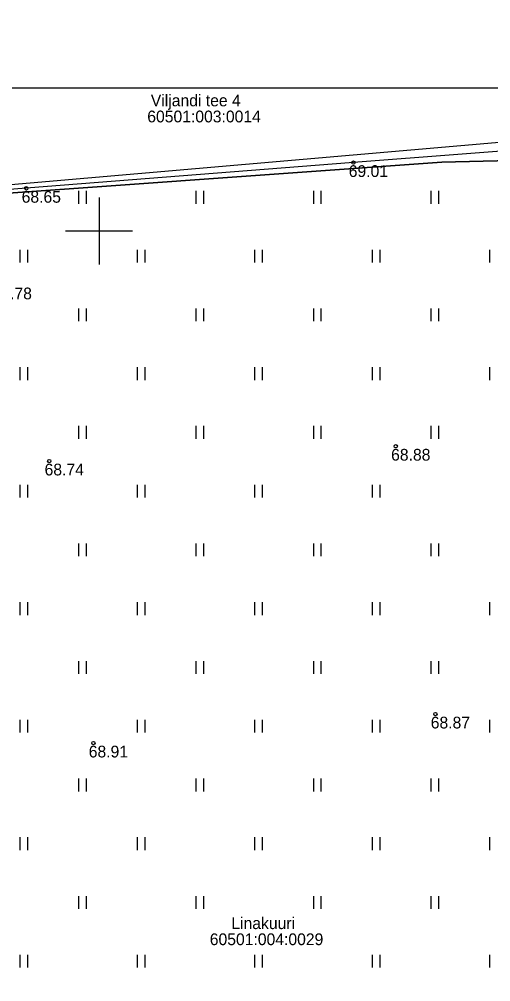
# Model space of a CAD drawing. Extents: x 635748 to 636239, y 6468720 to 6469065.
# Drawn here: x 635995.2 to 636023.3, y 6468905.3 to 6468962.6 of the extents above; entities that cross this region are included whole.
import ezdxf

# ---------------------------------------------------------------- set-up
doc = ezdxf.new("R2010")
doc.units = 0
for name, color, linetype in [('AED', 7, 'Continuous'), ('HALJASTUS', 7, 'Continuous'), ('KORGUS-EH2000', 7, 'Continuous'), ('MOOTPIIR', 7, 'Continuous'), ('PIIR', 7, 'Continuous'), ('VORK', 7, 'Continuous'), ('VORMISTUS', 7, 'Continuous')]:
    doc.layers.add(name, color=color, linetype=linetype)

msp = doc.modelspace()

# ---------------------------------------------------------------- linework, layer by layer
at = {"layer": 'AED'}
msp.add_lwpolyline([(636028.11, 6468955.075), (636015.157, 6468954.07), (635995.666, 6468952.538), (635979.458, 6468951.244)], dxfattribs=at)
at = {"layer": 'HALJASTUS'}
for p, q in [((635998.772, 6468952.381), (635998.772, 6468951.619)), ((635999.228, 6468952.381), (635999.228, 6468951.619)), ((636005.772, 6468952.381), (636005.772, 6468951.619)), ((636006.228, 6468952.381), (636006.228, 6468951.619)), ((636012.772, 6468952.381), (636012.772, 6468951.619)), ((636013.228, 6468952.381), (636013.228, 6468951.619)), ((636019.772, 6468952.381), (636019.772, 6468951.619)), ((636020.228, 6468952.381), (636020.228, 6468951.619)), ((635995.272, 6468948.881), (635995.272, 6468948.119)), ((635995.728, 6468948.881), (635995.728, 6468948.119)), ((636002.272, 6468948.881), (636002.272, 6468948.119)), ((636002.728, 6468948.881), (636002.728, 6468948.119)), ((636009.272, 6468948.881), (636009.272, 6468948.119)), ((636009.728, 6468948.881), (636009.728, 6468948.119)), ((636016.272, 6468948.881), (636016.272, 6468948.119)), ((636016.728, 6468948.881), (636016.728, 6468948.119)), ((636023.272, 6468948.881), (636023.272, 6468948.119)), ((635998.772, 6468945.381), (635998.772, 6468944.619)), ((635999.228, 6468945.381), (635999.228, 6468944.619)), ((636005.772, 6468945.381), (636005.772, 6468944.619)), ((636006.228, 6468945.381), (636006.228, 6468944.619)), ((636012.772, 6468945.381), (636012.772, 6468944.619)), ((636013.228, 6468945.381), (636013.228, 6468944.619)), ((636019.772, 6468945.381), (636019.772, 6468944.619)), ((636020.228, 6468945.381), (636020.228, 6468944.619)), ((635995.272, 6468941.881), (635995.272, 6468941.119)), ((635995.728, 6468941.881), (635995.728, 6468941.119)), ((636002.272, 6468941.881), (636002.272, 6468941.119)), ((636002.728, 6468941.881), (636002.728, 6468941.119)), ((636009.272, 6468941.881), (636009.272, 6468941.119)), ((636009.728, 6468941.881), (636009.728, 6468941.119)), ((636016.272, 6468941.881), (636016.272, 6468941.119)), ((636016.728, 6468941.881), (636016.728, 6468941.119)), ((636023.272, 6468941.881), (636023.272, 6468941.119)), ((635998.772, 6468938.381), (635998.772, 6468937.619)), ((635999.228, 6468938.381), (635999.228, 6468937.619)), ((636005.772, 6468938.381), (636005.772, 6468937.619)), ((636006.228, 6468938.381), (636006.228, 6468937.619)), ((636012.772, 6468938.381), (636012.772, 6468937.619)), ((636013.228, 6468938.381), (636013.228, 6468937.619)), ((636019.772, 6468938.381), (636019.772, 6468937.619)), ((636020.228, 6468938.381), (636020.228, 6468937.619)), ((635995.272, 6468934.881), (635995.272, 6468934.119)), ((635995.728, 6468934.881), (635995.728, 6468934.119)), ((636002.272, 6468934.881), (636002.272, 6468934.119)), ((636002.728, 6468934.881), (636002.728, 6468934.119)), ((636009.272, 6468934.881), (636009.272, 6468934.119)), ((636009.728, 6468934.881), (636009.728, 6468934.119)), ((636016.272, 6468934.881), (636016.272, 6468934.119)), ((636016.728, 6468934.881), (636016.728, 6468934.119)), ((635998.772, 6468931.381), (635998.772, 6468930.619)), ((635999.228, 6468931.381), (635999.228, 6468930.619)), ((636005.772, 6468931.381), (636005.772, 6468930.619)), ((636006.228, 6468931.381), (636006.228, 6468930.619)), ((636012.772, 6468931.381), (636012.772, 6468930.619)), ((636013.228, 6468931.381), (636013.228, 6468930.619)), ((636019.772, 6468931.381), (636019.772, 6468930.619)), ((636020.228, 6468931.381), (636020.228, 6468930.619)), ((635995.272, 6468927.881), (635995.272, 6468927.119)), ((635995.728, 6468927.881), (635995.728, 6468927.119)), ((636002.272, 6468927.881), (636002.272, 6468927.119)), ((636002.728, 6468927.881), (636002.728, 6468927.119)), ((636009.272, 6468927.881), (636009.272, 6468927.119)), ((636009.728, 6468927.881), (636009.728, 6468927.119)), ((636016.272, 6468927.881), (636016.272, 6468927.119)), ((636016.728, 6468927.881), (636016.728, 6468927.119)), ((636023.272, 6468927.881), (636023.272, 6468927.119)), ((635998.772, 6468924.381), (635998.772, 6468923.619)), ((635999.228, 6468924.381), (635999.228, 6468923.619)), ((636005.772, 6468924.381), (636005.772, 6468923.619)), ((636006.228, 6468924.381), (636006.228, 6468923.619)), ((636012.772, 6468924.381), (636012.772, 6468923.619)), ((636013.228, 6468924.381), (636013.228, 6468923.619)), ((636019.772, 6468924.381), (636019.772, 6468923.619)), ((636020.228, 6468924.381), (636020.228, 6468923.619)), ((635995.272, 6468920.881), (635995.272, 6468920.119)), ((635995.728, 6468920.881), (635995.728, 6468920.119)), ((636002.272, 6468920.881), (636002.272, 6468920.119)), ((636002.728, 6468920.881), (636002.728, 6468920.119)), ((636009.272, 6468920.881), (636009.272, 6468920.119)), ((636009.728, 6468920.881), (636009.728, 6468920.119)), ((636016.272, 6468920.881), (636016.272, 6468920.119)), ((636016.728, 6468920.881), (636016.728, 6468920.119)), ((636023.272, 6468920.881), (636023.272, 6468920.119)), ((635998.772, 6468917.381), (635998.772, 6468916.619)), ((635999.228, 6468917.381), (635999.228, 6468916.619)), ((636005.772, 6468917.381), (636005.772, 6468916.619)), ((636006.228, 6468917.381), (636006.228, 6468916.619)), ((636012.772, 6468917.381), (636012.772, 6468916.619)), ((636013.228, 6468917.381), (636013.228, 6468916.619)), ((636019.772, 6468917.381), (636019.772, 6468916.619)), ((636020.228, 6468917.381), (636020.228, 6468916.619)), ((635995.272, 6468913.881), (635995.272, 6468913.119)), ((635995.728, 6468913.881), (635995.728, 6468913.119)), ((636002.272, 6468913.881), (636002.272, 6468913.119)), ((636002.728, 6468913.881), (636002.728, 6468913.119)), ((636009.272, 6468913.881), (636009.272, 6468913.119)), ((636009.728, 6468913.881), (636009.728, 6468913.119)), ((636016.272, 6468913.881), (636016.272, 6468913.119)), ((636016.728, 6468913.881), (636016.728, 6468913.119)), ((636023.272, 6468913.881), (636023.272, 6468913.119)), ((635998.772, 6468910.381), (635998.772, 6468909.619)), ((635999.228, 6468910.381), (635999.228, 6468909.619)), ((636005.772, 6468910.381), (636005.772, 6468909.619)), ((636006.228, 6468910.381), (636006.228, 6468909.619)), ((636012.772, 6468910.381), (636012.772, 6468909.619)), ((636013.228, 6468910.381), (636013.228, 6468909.619)), ((636019.772, 6468910.381), (636019.772, 6468909.619)), ((636020.228, 6468910.381), (636020.228, 6468909.619)), ((635995.272, 6468906.881), (635995.272, 6468906.119)), ((635995.728, 6468906.881), (635995.728, 6468906.119)), ((636002.272, 6468906.881), (636002.272, 6468906.119)), ((636002.728, 6468906.881), (636002.728, 6468906.119)), ((636009.272, 6468906.881), (636009.272, 6468906.119)), ((636009.728, 6468906.881), (636009.728, 6468906.119)), ((636016.272, 6468906.881), (636016.272, 6468906.119)), ((636016.728, 6468906.881), (636016.728, 6468906.119)), ((636023.272, 6468906.881), (636023.272, 6468906.119))]:
    msp.add_line(p, q, dxfattribs=at)
at = {"layer": 'KORGUS-EH2000'}
for centre in [(636015.157, 6468954.07), (635995.666, 6468952.538), (636017.684, 6468937.175), (635997.033, 6468936.293), (636020.046, 6468921.22), (635999.664, 6468919.494)]:
    msp.add_circle(centre, 0.1, dxfattribs=at)
at = {"layer": 'MOOTPIIR'}
msp.add_lwpolyline([(635963.797, 6468853.17), (635962.88, 6468858.144), (635961.721, 6468873.177), (635956.056, 6468949.615), (635980.073, 6468951.494), (636027.988, 6468955.636), (636027.632, 6468958.198), (636047.34, 6468956.664), (636049.173, 6468948.4), (636055.717, 6468920.577), (636058.746, 6468892.268), (636060.392, 6468880.002), (636065.178, 6468864.37), (636062.037, 6468853.525), (636058.223, 6468853.45), (636055.38, 6468856.367), (636037.617, 6468856.442), (636035.448, 6468852.216), (635996.294, 6468853.974), (635965.33, 6468852.759)], close=True, dxfattribs=at)
at = {"layer": 'PIIR'}
for points in [[(636025.43, 6469006.96), (636125.53, 6469009.99), (636235.71, 6469015.82), (636238.94, 6468967.67), (636197.12, 6468964.74), (636132.96, 6468960.44), (636042.63, 6468954.63), (636020.43, 6468954.09), (635978.78, 6468951.12), (635966.79, 6469001.27), (635977.49, 6469002.55), (636020.86, 6469005.32), (636017.55, 6469063.63), (636023.64, 6469064.62)], [(635963.47, 6468858.52), (635956.42, 6468949.54), (635978.78, 6468951.12), (636020.43, 6468954.09), (636042.63, 6468954.63), (636059.27, 6468856.82)]]:
    msp.add_lwpolyline(points, close=True, dxfattribs=at)
at = {"layer": 'VORK'}
for p, q in [((636000, 6468952), (636000, 6468948)), ((635998, 6468950), (636002, 6468950))]:
    msp.add_line(p, q, dxfattribs=at)
at = {"layer": 'VORMISTUS'}
msp.add_lwpolyline([(636126.841, 6468958.519), (636126.841, 6468817.885), (635932.795, 6468817.885), (635932.795, 6468958.519)], close=True, dxfattribs=at)

# ---------------------------------------------------------------- texts
at = {"layer": 'KORGUS-EH2000'}
for s, p in [('69.01', (636014.88, 6468953.213)), ('68.65', (635995.389, 6468951.681)), ('68.78', (635993.658, 6468945.927)), ('68.88', (636017.407, 6468936.318)), ('68.74', (635996.756, 6468935.436)), ('68.87', (636019.769, 6468920.363)), ('68.91', (635999.387, 6468918.637))]:
    msp.add_text(s, height=0.7, dxfattribs=at).set_placement(p)
at = {"layer": 'PIIR'}
for s, p in [('Viljandi tee 4', (636003.086, 6468957.423)), ('60501:003:0014', (636002.876, 6468956.467)), ('Linakuuri', (636007.884, 6468908.414)), ('60501:004:0029', (636006.6, 6468907.458))]:
    msp.add_text(s, height=0.7, dxfattribs=at).set_placement(p)

doc.saveas('drawing.dxf')
